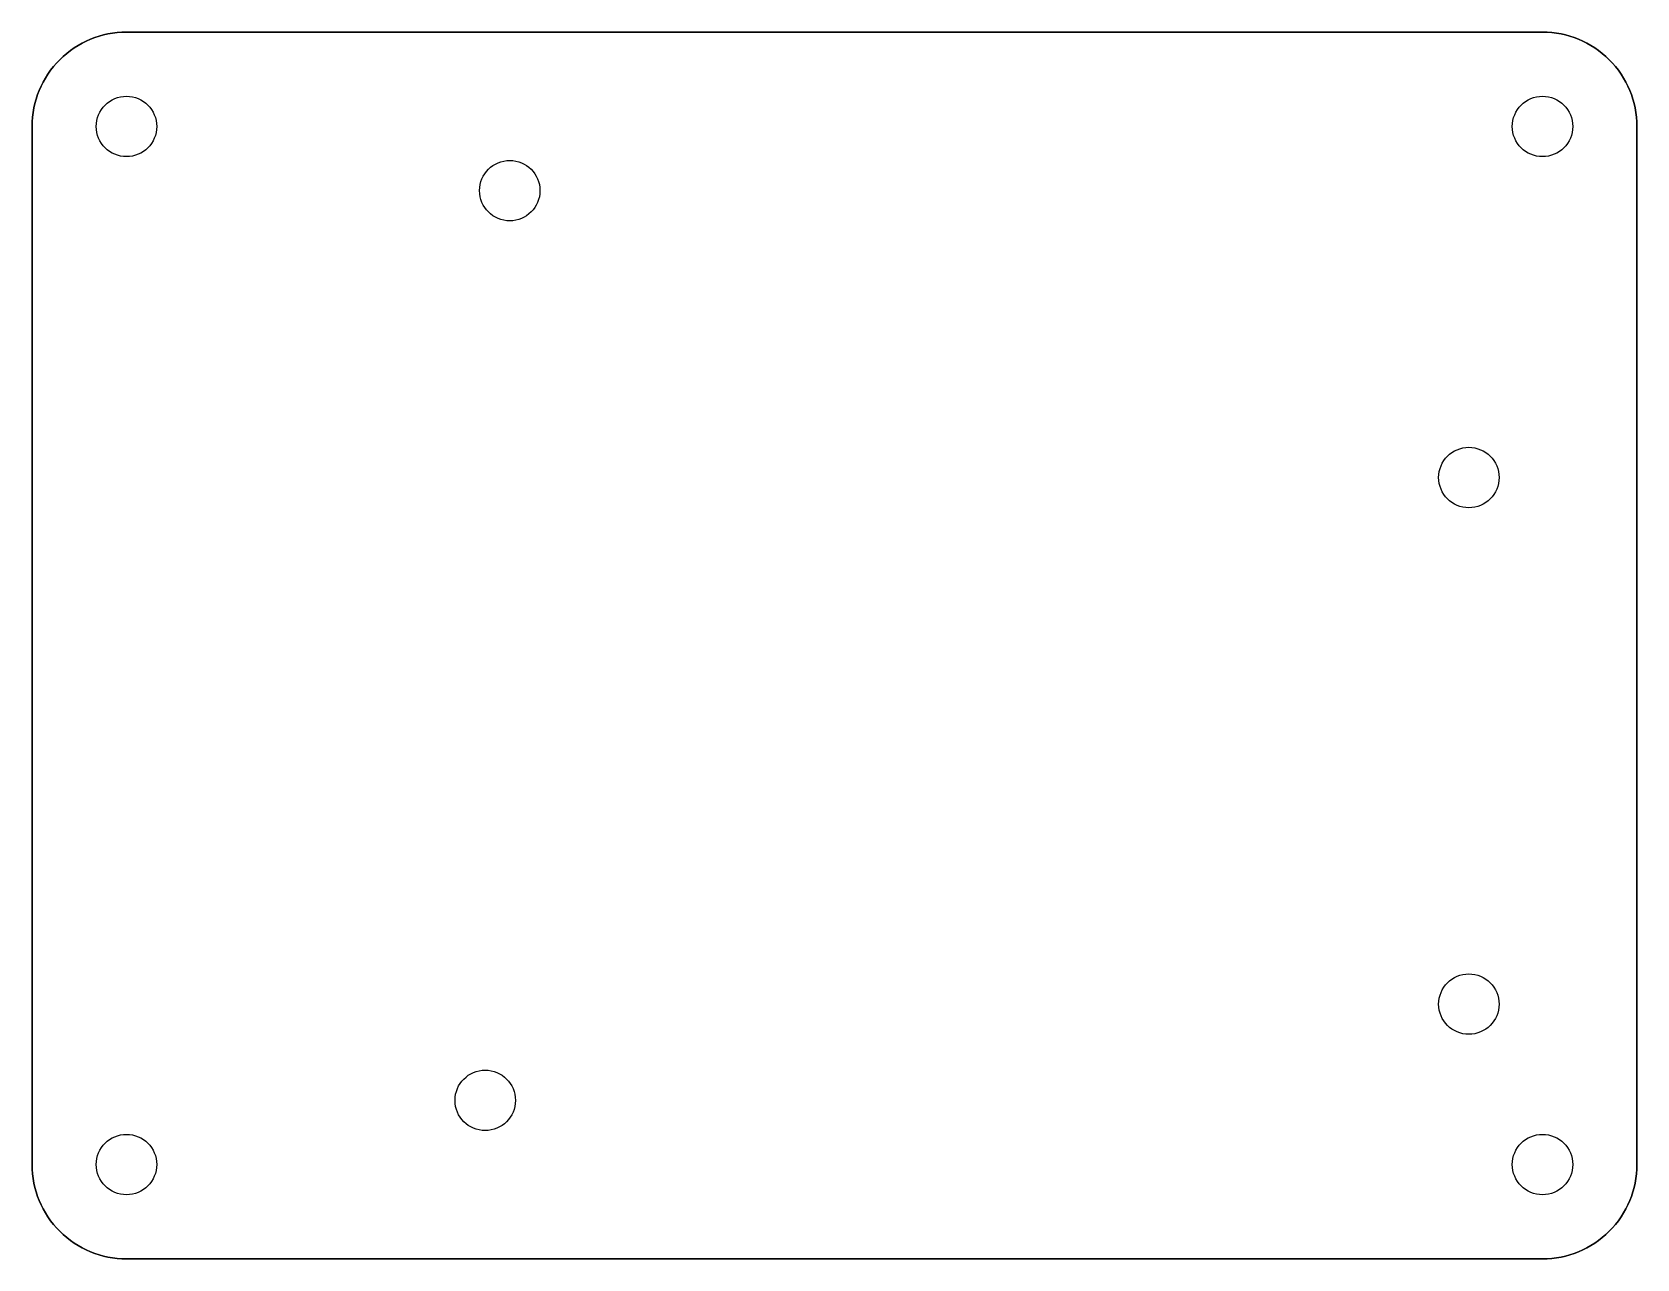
# Model space of a CAD drawing. Extents: x 10 to 95, y 10 to 75.
import ezdxf

# ---------------------------------------------------------------- set-up
doc = ezdxf.new("R2010")
doc.units = 0

msp = doc.modelspace()

# ---------------------------------------------------------------- linework, layer by layer
at = {"color": 0}
for points in [[(15, 75), (15, 75, 0.414214), (10, 70), (10, 70, -0.414214)], [(15, 75), (90, 75, -0.414214), (95, 70), (95, 15, -0.414214), (90, 10), (15, 10, -0.414214), (10, 15), (10, 70, -0.414214)], [(15, 75), (90, 75, -0.414214), (95, 70), (95, 15, -0.414214), (90, 10), (15, 10, -0.414214), (10, 15), (10, 70, -0.414214)], [(95, 70), (95, 70, 0.414214), (90, 75), (90, 75, -0.414214)], [(10, 15), (10, 15, 0.414214), (15, 10), (15, 10, -0.414214)], [(90, 10), (90, 10, 0.414214), (95, 15), (95, 15, -0.414214)]]:
    msp.add_lwpolyline(points, format="xyb", close=True, dxfattribs=at)
for points in [[(15, 75), (15, 75), (90, 75), (90, 75)], [(10, 15), (10, 15), (10, 70), (10, 70)], [(95, 70), (95, 70), (95, 15), (95, 15)], [(90, 10), (90, 10), (15, 10), (15, 10)]]:
    msp.add_lwpolyline(points, close=True, dxfattribs=at)
for points in [[(16.6, 70), (16.6, 70), (16.6, 70)], [(91.6, 70), (91.6, 70), (91.6, 70)], [(36.9, 66.6), (36.9, 66.6), (36.9, 66.6)], [(87.7, 51.4), (87.7, 51.4), (87.7, 51.4)], [(87.7, 23.5), (87.7, 23.5), (87.7, 23.5)], [(35.6, 18.4), (35.6, 18.4), (35.6, 18.4)], [(16.6, 15), (16.6, 15), (16.6, 15)], [(91.6, 15), (91.6, 15), (91.6, 15)]]:
    msp.add_lwpolyline(points, dxfattribs=at)
for centre in [(15, 70), (15, 70, 3), (90, 70), (90, 70, 3), (35.3, 66.6), (35.3, 66.6, 3), (86.1, 51.4), (86.1, 51.4, 3), (86.1, 23.5), (86.1, 23.5, 3), (34, 18.4), (34, 18.4, 3), (15, 15), (15, 15, 3), (90, 15), (90, 15, 3)]:
    msp.add_circle(centre, 1.6, dxfattribs=at)

doc.saveas('drawing.dxf')
